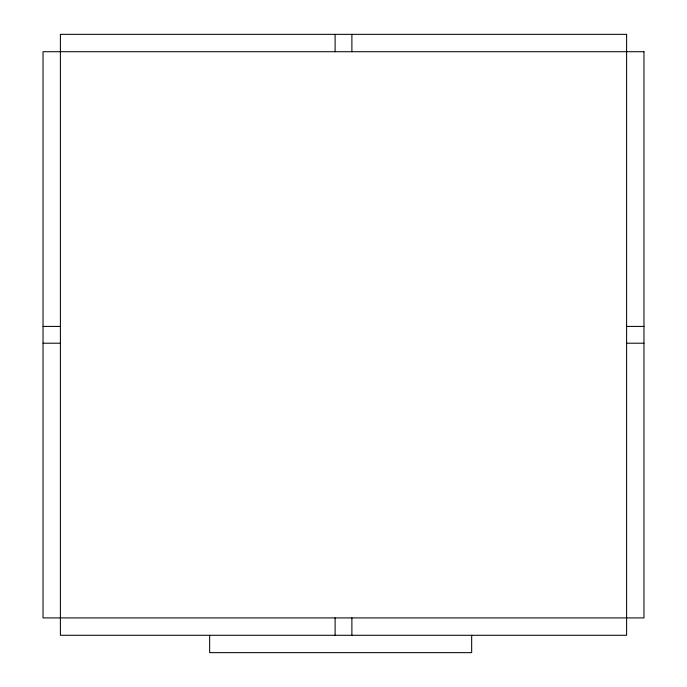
<?xml version="1.0" encoding="UTF-8"?>
<svg xmlns="http://www.w3.org/2000/svg" width="687" height="687" viewBox="0 0 687 687"><rect width="100%" height="100%" fill="white"/><g stroke="black" fill="none" stroke-linecap="round" stroke-linejoin="round"><path stroke-width="1.03" d="M43.032 326.419L60.396 326.419M626.604 326.419L643.968 326.419M43.032 343.208L60.396 343.208M626.604 343.208L643.968 343.208M471.668 635.286L471.668 652.65L209.647 652.65L209.647 635.286M351.89 34.35L351.89 51.714M351.89 617.914L351.89 635.286M335.11 34.35L335.11 51.714M335.11 617.914L335.11 635.286M626.604 34.35L60.396 34.35L60.396 635.286L626.604 635.286L626.604 34.35M643.968 51.714L43.032 51.714L43.032 617.914L643.968 617.914L643.968 51.714"/></g></svg>
